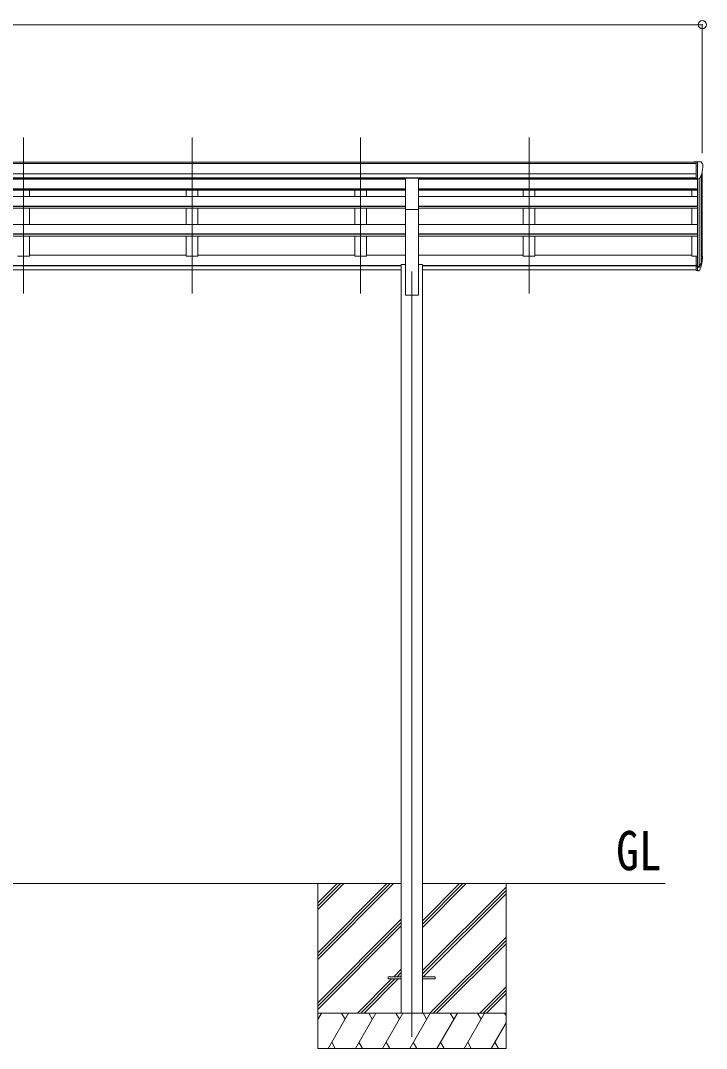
# Model space of a CAD drawing. Units: millimetres at full size; details may follow other scales. Extents: x -9783 to 33612, y -6828 to 11398.
# Drawn here: x 3498 to 6412, y -4325 to 41 of the extents above; entities that cross this region are included whole.
import ezdxf
from ezdxf.enums import TextEntityAlignment as Align

# ---------------------------------------------------------------- set-up
doc = ezdxf.new("R2010")
doc.units = ezdxf.units.MM
doc.header["$LTSCALE"] = 35
doc.header["$PDMODE"] = 32
doc.header["$PDSIZE"] = 35
for name, color, linetype, lineweight in [('0-0_0', 7, 'Continuous', 9), ('0-1_本体', 4, 'Continuous', 9), ('0-2_部品', 7, 'Continuous', 9), ('0-8_PARTS2', 6, 'Continuous', 9), ('0-A_寸法', 6, 'Continuous', 9)]:
    doc.layers.add(name, color=color, linetype=linetype, lineweight=lineweight)
doc.styles.add('ＭＳ ゴシック', font='')
doc.styles.get('ＭＳ ゴシック').set_extended_font_data('MS Gothic')

msp = doc.modelspace()

# ---------------------------------------------------------------- linework, layer by layer
at = {"layer": '0-0_0'}
for p, q in [((1905.32, -3625.27), (5114.92, -3625.27)), ((4760.12, -3625.27), (4760.12, -4325.27)), ((4760.12, -3919.44), (5054.3, -3625.27)), ((4760.12, -3933.59), (5068.44, -3625.27)), ((4760.12, -3947.73), (5082.59, -3625.27)), ((4760.12, -3735.6), (4870.45, -3625.27)), ((4760.12, -3721.46), (4856.31, -3625.27)), ((4760.12, -3707.31), (4842.17, -3625.27)), ((5205.32, -3625.27), (6236.12, -3625.27)), ((5205.32, -3810.9), (5390.95, -3625.27)), ((5205.32, -3796.76), (5376.81, -3625.27)), ((5205.32, -3782.61), (5362.67, -3625.27)), ((5205.32, -3994.74), (5560.12, -3639.95)), ((5205.32, -4008.89), (5560.12, -3654.09)), ((5560.12, -3625.27), (5560.12, -4325.27)), ((5207.58, -4020.77), (5560.12, -3668.23)), ((4760.12, -4131.58), (5114.92, -3776.78)), ((4760.12, -4145.72), (5114.92, -3790.92)), ((4760.12, -4159.86), (5114.92, -3805.06)), ((5236.93, -4175.27), (5560.12, -3852.08)), ((5251.07, -4175.27), (5560.12, -3866.22)), ((5265.22, -4175.27), (5560.12, -3880.36)), ((5083.06, -4020.77), (5114.92, -3988.91)), ((5097.21, -4020.77), (5114.92, -4003.05)), ((4928.56, -4175.27), (5074.06, -4029.77)), ((4942.71, -4175.27), (5088.21, -4029.77)), ((4956.85, -4175.27), (5102.35, -4029.77)), ((5111.35, -4020.77), (5114.92, -4017.19)), ((5449.06, -4175.27), (5560.12, -4064.21)), ((5463.21, -4175.27), (5560.12, -4078.35)), ((5477.35, -4175.27), (5560.12, -4092.49)), ((5560.12, -4175.27), (4760.12, -4175.27)), ((4760.12, -4202.77), (4776, -4175.27)), ((4804.87, -4325.27), (4891.47, -4175.27)), ((4876.47, -4201.25), (4861.47, -4175.27)), ((4920.34, -4325.27), (5006.94, -4175.27)), ((4991.94, -4201.25), (4976.94, -4175.27)), ((5035.81, -4325.27), (5122.41, -4175.27)), ((5107.41, -4201.25), (5092.41, -4175.27)), ((5151.28, -4325.27), (5237.88, -4175.27)), ((5222.88, -4201.25), (5207.88, -4175.27)), ((5266.75, -4325.27), (5353.35, -4175.27)), ((5338.35, -4201.25), (5323.35, -4175.27)), ((5382.22, -4325.27), (5468.82, -4175.27)), ((5438.82, -4175.27), (5453.82, -4201.25)), ((5554.29, -4175.27), (5560.12, -4185.37)), ((5497.69, -4325.27), (5560.12, -4217.13)), ((4819.87, -4299.29), (4834.87, -4325.27)), ((4935.34, -4299.29), (4950.34, -4325.27)), ((5050.81, -4299.29), (5065.81, -4325.27)), ((5166.28, -4299.29), (5181.28, -4325.27)), ((5281.75, -4299.29), (5296.75, -4325.27)), ((5397.22, -4299.29), (5412.22, -4325.27)), ((5512.69, -4299.29), (5527.69, -4325.27)), ((4760.12, -4325.27), (5560.12, -4325.27))]:
    msp.add_line(p, q, dxfattribs=at)
at = {"layer": '0-1_本体'}
for p, q in [((652.62, -561.15), (6367.62, -561.15)), ((652.62, -566.49), (6367.62, -566.49)), ((652.62, -610.02), (6367.62, -610.03)), ((6394.12, -962.14), (6394.12, -597.9)), ((652.62, -627.69), (6367.62, -627.69)), ((1887.62, -630.07), (4666.12, -630.19)), ((5132.62, -632.54), (1887.62, -632.54)), ((3535.12, -630.07), (3535.12, -632.54)), ((4201.12, -630.07), (4201.12, -632.54)), ((4251.12, -630.07), (4251.12, -632.54)), ((5132.62, -630.19), (4666.12, -630.19)), ((4917.12, -630.07), (4917.12, -632.54)), ((4967.12, -630.07), (4967.12, -632.54)), ((6367.62, -630.19), (5187.62, -630.19)), ((6374.12, -632.54), (5187.62, -632.54)), ((5633.12, -630.07), (5633.12, -632.54)), ((5683.12, -630.07), (5683.12, -632.54)), ((6374.12, -632.53), (6374.12, -959.97)), ((6380.12, -632.05), (6380.12, -1004.41)), ((6389.84, -616.7), (6389.84, -986.41)), ((5132.62, -674.73), (1887.62, -674.73)), ((5132.62, -676.12), (1887.62, -676.12)), ((5132.62, -679.81), (1887.62, -679.81)), ((3535.12, -679.81), (3535.12, -707.06)), ((4201.12, -679.81), (4201.12, -707.06)), ((4251.12, -679.81), (4251.12, -707.06)), ((4917.12, -679.81), (4917.12, -707.06)), ((4967.12, -679.81), (4967.12, -707.06)), ((6374.12, -674.73), (5187.62, -674.73)), ((6374.12, -676.12), (5187.62, -676.12)), ((6374.12, -679.81), (5187.62, -679.81)), ((5633.12, -679.81), (5633.12, -707.06)), ((5683.12, -679.81), (5683.12, -707.06)), ((6349.12, -707.06), (6349.12, -679.81)), ((5132.62, -707.06), (1887.62, -707.06)), ((6374.12, -707.06), (5187.62, -707.06)), ((5132.62, -747.79), (1887.62, -747.79)), ((5132.62, -749.27), (1887.62, -749.27)), ((5132.62, -756.08), (1887.62, -756.08)), ((3535.12, -756.08), (3535.12, -825.57)), ((4201.12, -756.08), (4201.12, -825.57)), ((4251.12, -756.08), (4251.12, -825.57)), ((4917.12, -756.08), (4917.12, -825.57)), ((4967.12, -756.08), (4967.12, -825.57)), ((5132.62, -1125.27), (5132.62, -761.33)), ((6374.12, -747.79), (5187.62, -747.79)), ((6374.12, -749.27), (5187.62, -749.27)), ((6374.12, -756.08), (5187.62, -756.08)), ((5187.62, -1125.27), (5187.62, -761.33)), ((5633.12, -756.08), (5633.12, -825.57)), ((5683.12, -756.08), (5683.12, -825.57)), ((6349.12, -825.57), (6349.12, -756.08)), ((5132.62, -825.57), (1887.62, -825.57)), ((6374.12, -825.57), (5187.62, -825.57)), ((5132.62, -864.88), (1887.62, -864.88)), ((5132.62, -866.37), (1887.62, -866.37)), ((6374.12, -864.88), (5187.62, -864.88)), ((6374.12, -866.37), (5187.62, -866.37)), ((5132.62, -875.84), (1887.62, -875.84)), ((3535.12, -875.84), (3535.12, -960.8)), ((4201.12, -875.84), (4201.12, -960.8)), ((4251.12, -875.84), (4251.12, -960.8)), ((4917.12, -875.84), (4917.12, -960.8)), ((4967.12, -875.84), (4967.12, -960.8)), ((6374.12, -875.84), (5187.62, -875.84)), ((5633.12, -875.84), (5633.12, -960.8)), ((5683.12, -875.84), (5683.12, -960.8)), ((6349.12, -960.8), (6349.12, -875.84)), ((3535.12, -956), (4201.12, -956)), ((4917.12, -956), (4251.12, -956)), ((5132.62, -956), (4967.12, -956)), ((5187.62, -956), (5633.12, -956)), ((5683.12, -956), (6349.12, -956)), ((5114.92, -1000.3), (1905.32, -1000.3)), ((5114.92, -1001.68), (1905.32, -1001.68)), ((3535.12, -960.8), (3485.12, -960.8)), ((4251.12, -960.8), (4201.12, -960.8)), ((4967.12, -960.8), (4917.12, -960.8)), ((5114.92, -995.27), (5132.62, -995.27)), ((5114.92, -995.27), (5114.92, -4175.27)), ((5187.62, -995.27), (5205.32, -995.27)), ((5205.32, -995.27), (5205.32, -4175.27)), ((6367.62, -1000.3), (5205.32, -1000.3)), ((6367.62, -1001.68), (5205.32, -1001.68)), ((5683.12, -960.8), (5633.12, -960.8)), ((6367.62, -960.8), (6349.12, -960.8)), ((5114.92, -1018.86), (1905.32, -1018.86)), ((6367.62, -1018.86), (5205.32, -1018.86)), ((5132.62, -1125.27), (5187.62, -1125.27))]:
    msp.add_line(p, q, dxfattribs=at)
at = {"layer": '0-2_部品'}
for p, q in [((6367.62, -559.54), (6357.62, -559.63)), ((6357.62, -561.15), (6357.62, -559.63)), ((6367.62, -631.53), (6367.62, -559.54)), ((6386.12, -559.54), (6367.62, -559.54)), ((6374.12, -632.53), (6374.12, -559.54)), ((6386.12, -559.54), (6388.45, -559.69)), ((6389.21, -560.11), (6393.28, -565.92)), ((6396.12, -568.91), (6396.12, -569.54)), ((5132.62, -629.41), (5187.62, -629.41)), ((5132.62, -761.48), (5132.62, -629.41)), ((5187.62, -761.48), (5187.62, -629.41)), ((6367.62, -631.53), (6374.12, -631.53)), ((6374.12, -632.53), (6379.33, -632.21)), ((6381.75, -630.71), (6391.02, -614.65)), ((5132.62, -761.48), (5187.62, -761.48)), ((6367.62, -959.97), (6367.62, -1021.03)), ((6367.62, -959.97), (6374.12, -959.97)), ((6374.12, -959.97), (6374.12, -1021.85)), ((6367.62, -998.28), (6374.12, -998.28)), ((6367.62, -1003.68), (6374.12, -1003.68)), ((6380.56, -1003.93), (6390.31, -985.52)), ((6391.73, -986.01), (6381.57, -1005.18)), ((6389.14, -1002.87), (6381.57, -1020.35)), ((6367.62, -1021.03), (6374.12, -1021.03)), ((6374.12, -1004.68), (6379.26, -1004.68)), ((6374.12, -1006.68), (6378.97, -1006.68)), ((6374.12, -1021.85), (6378.97, -1021.85))]:
    msp.add_line(p, q, dxfattribs=at)
at = {"layer": '0-2_部品', "color": 4}
for p, q in [((5060.12, -4020.77), (5060.12, -4029.77)), ((5114.92, -4020.77), (5060.12, -4020.77)), ((5114.92, -4029.77), (5060.12, -4029.77)), ((5259.72, -4020.77), (5204.92, -4020.77))]:
    msp.add_line(p, q, dxfattribs=at)
msp.add_lwpolyline([(5259.72, -4020.77), (5259.72, -4029.77), (5204.92, -4029.77)], dxfattribs=at)
at = {"layer": '0-2_部品'}
for centre, radius, start, end in [((6388.39, -560.68), 1, 35, 86.5), ((6393.12, -568.91), 3, 0, 87), ((6194.12, -569.54), 202, 347.09739, 0), ((6379.15, -629.21), 3, 273.5, 330), ((6306.17, -959.56), 88.05, 342.78929, 2.77608), ((6305.46, -963.84), 89.07, 345.58812, 5.50424), ((6379.26, -1003.18), 1.5, 270, 330), ((6260.9, -966.79), 133.22, 344.28698, 356.72013), ((6378.97, -1003.68), 3, 270, 330), ((6378.97, -1018.85), 3, 270, 330)]:
    msp.add_arc(centre, radius, start, end, dxfattribs=at)
at = {"layer": '0-8_PARTS2'}
msp.add_line((6394.12, 23.09), (6394.12, -522.53), dxfattribs=at)
at = {"layer": '0-8_PARTS2', "color": 2}
for p, q in [((3510.12, -1119.06), (3510.12, -456.54)), ((4226.12, -1119.06), (4226.12, -456.54)), ((4942.12, -1119.06), (4942.12, -456.54)), ((5658.12, -1119.06), (5658.12, -456.54)), ((5160.12, -1025.27), (5160.12, -4275.27))]:
    msp.add_line(p, q, dxfattribs=at)
at = {"layer": '0-8_PARTS2'}
msp.add_point((6394.12, 23.09), dxfattribs=at)
at = {"layer": '0-A_寸法'}
msp.add_line((626.12, 23.09), (6394.12, 23.09), dxfattribs=at)

# ---------------------------------------------------------------- texts
at = {"layer": '0-0_0', "style": 'ＭＳ ゴシック', "width": 0.85}
msp.add_text('GL', height=166.8, dxfattribs=at).set_placement((6027.88, -3618.33), align=Align.BOTTOM_LEFT)

doc.saveas('drawing.dxf')
